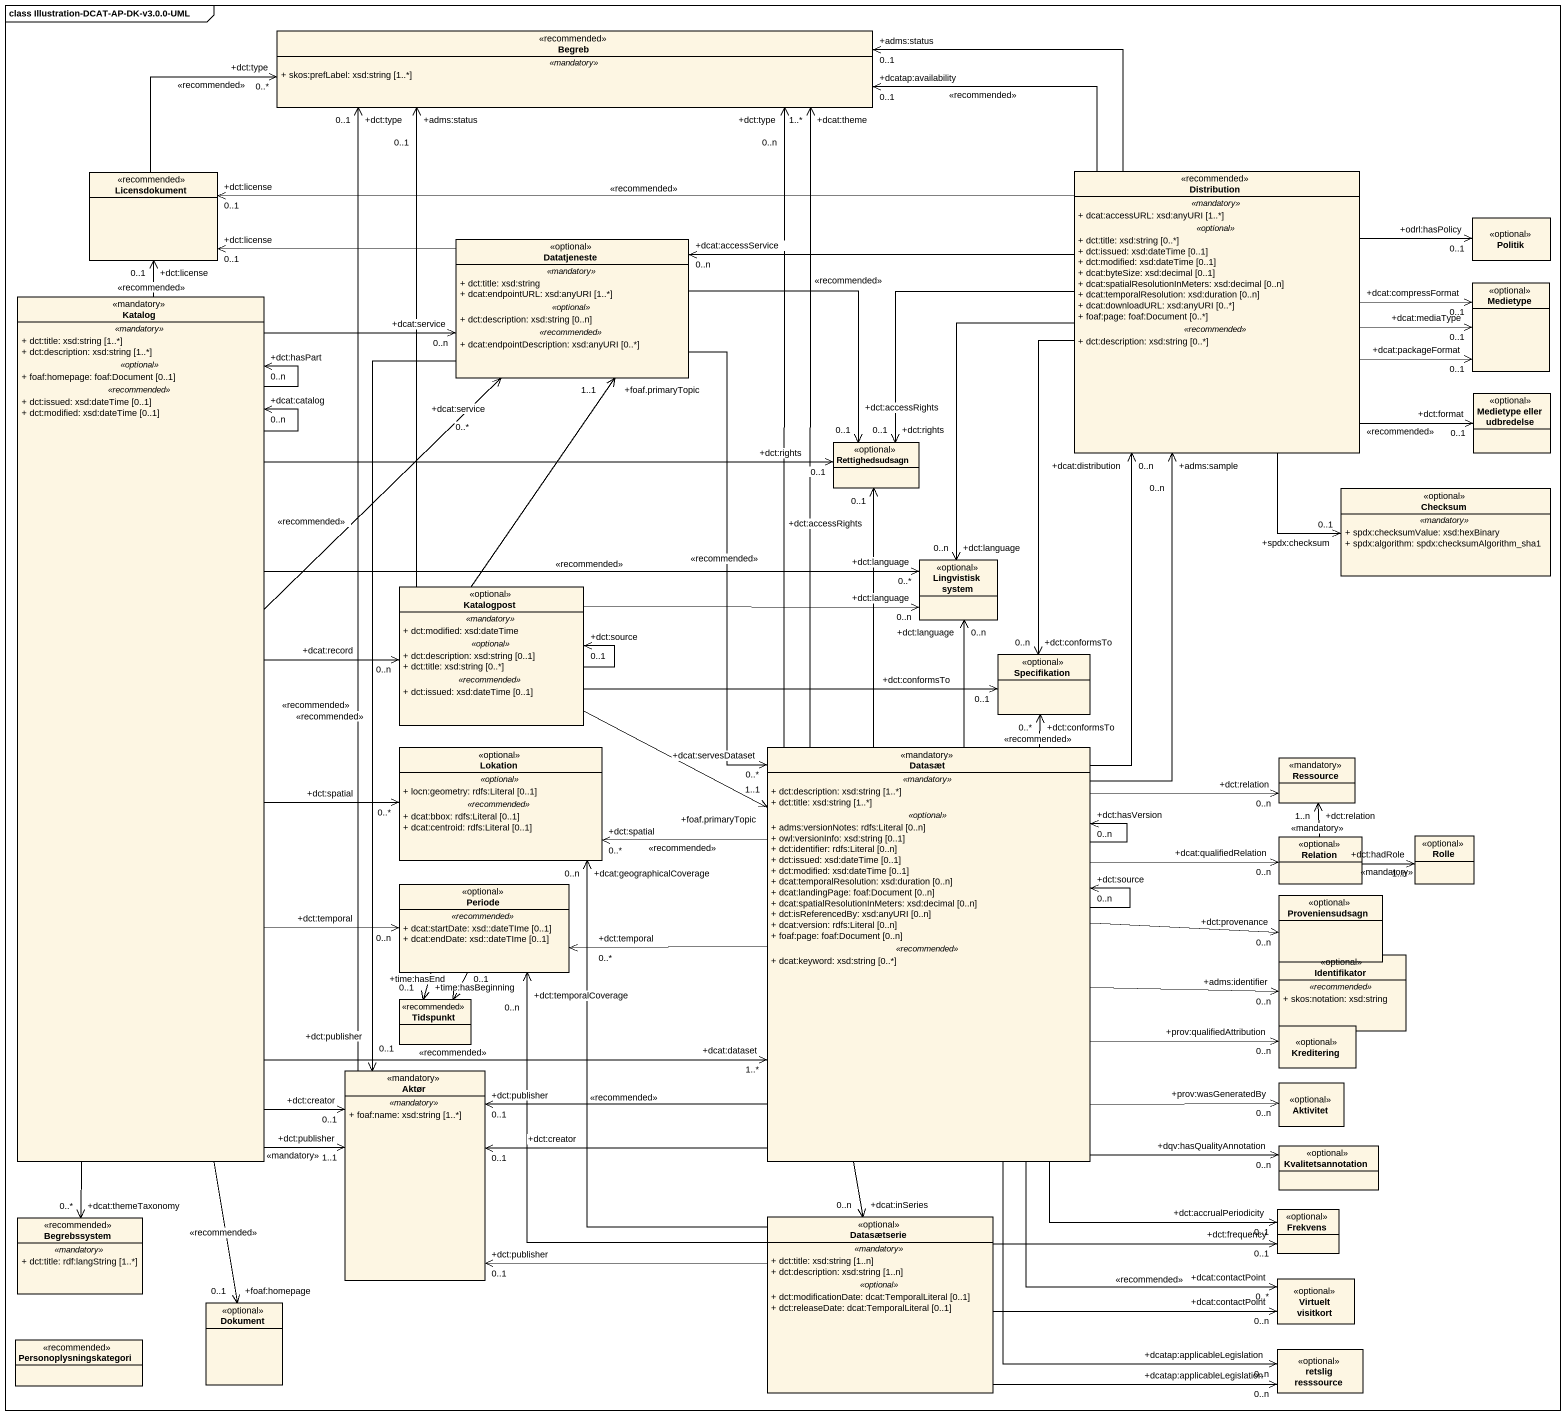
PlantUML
@startuml
mainframe class Illustration-DCAT-AP-DK-v3.0.0-UML
hide circle
hide empty members
skinparam classAttributeIconSize 0
class Begreb <<recommended>> {
  .. <<mandatory>> ..
  + skos:prefLabel: xsd:string [1..*]
}
class Licensdokument <<recommended>>
class Distribution <<recommended>> {
  .. <<mandatory>> ..
  + dcat:accessURL: xsd:anyURI [1..*]
  .. <<optional>> ..
  + dct:title: xsd:string [0..*]
  + dct:issued: xsd:dateTime [0..1]
  + dct:modified: xsd:dateTime [0..1]
  + dcat:byteSize: xsd:decimal [0..1]
  + dcat:spatialResolutionInMeters: xsd:decimal [0..n]
  + dcat:temporalResolution: xsd:duration [0..n]
  + dcat:downloadURL: xsd:anyURI [0..*]
  + foaf:page: foaf:Document [0..*]
  .. <<recommended>> ..
  + dct:description: xsd:string [0..*]
}
class Datatjeneste <<optional>> {
  .. <<mandatory>> ..
  + dct:title: xsd:string
  + dcat:endpointURL: xsd:anyURI [1..*]
  .. <<optional>> ..
  + dct:description: xsd:string [0..n]
  .. <<recommended>> ..
  + dcat:endpointDescription: xsd:anyURI [0..*]
}
class Politik <<optional>>
class Katalog <<mandatory>> {
  .. <<mandatory>> ..
  + dct:title: xsd:string [1..*]
  + dct:description: xsd:string [1..*]
  .. <<optional>> ..
  + foaf:homepage: foaf:Document [0..1]
  .. <<recommended>> ..
  + dct:issued: xsd:dateTime [0..1]
  + dct:modified: xsd:dateTime [0..1]
}
class Medietype <<optional>>
class "Medietype eller udbredelse" as Medietype_eller_udbredelse <<optional>>
class Rettighedsudsagn <<optional>>
class Checksum <<optional>> {
  .. <<mandatory>> ..
  + spdx:checksumValue: xsd:hexBinary
  + spdx:algorithm: spdx:checksumAlgorithm_sha1
}
class Katalogpost <<optional>> {
  .. <<mandatory>> ..
  + dct:modified: xsd:dateTime
  .. <<optional>> ..
  + dct:description: xsd:string [0..1]
  + dct:title: xsd:string [0..*]
  .. <<recommended>> ..
  + dct:issued: xsd:dateTime [0..1]
}
class "Lingvistisk system" as Lingvistisk_system <<optional>>
class Specifikation <<optional>>
class Lokation <<optional>> {
  .. <<optional>> ..
  + locn:geometry: rdfs:Literal [0..1]
  .. <<recommended>> ..
  + dcat:bbox: rdfs:Literal [0..1]
  + dcat:centroid: rdfs:Literal [0..1]
}
class Datasæt <<mandatory>> {
  .. <<mandatory>> ..
  + dct:description: xsd:string [1..*]
  + dct:title: xsd:string [1..*]
  .. <<optional>> ..
  + adms:versionNotes: rdfs:Literal [0..n]
  + owl:versionInfo: xsd:string [0..1]
  + dct:identifier: rdfs:Literal [0..n]
  + dct:issued: xsd:dateTime [0..1]
  + dct:modified: xsd:dateTime [0..1]
  + dcat:temporalResolution: xsd:duration [0..n]
  + dcat:landingPage: foaf:Document [0..n]
  + dcat:spatialResolutionInMeters: xsd:decimal [0..n]
  + dct:isReferencedBy: xsd:anyURI [0..n]
  + dcat:version: rdfs:Literal [0..n]
  + foaf:page: foaf:Document [0..n]
  .. <<recommended>> ..
  + dcat:keyword: xsd:string [0..*]
}
class Ressource <<mandatory>>
class Relation <<optional>>
class Rolle <<optional>>
class Periode <<optional>> {
  .. <<recommended>> ..
  + dcat:startDate: xsd::dateTIme [0..1]
  + dcat:endDate: xsd::dateTIme [0..1]
}
class Proveniensudsagn <<optional>>
class Identifikator <<optional>> {
  .. <<recommended>> ..
  + skos:notation: xsd:string
}
class Tidspunkt <<recommended>>
class Kreditering <<optional>>
class Aktør <<mandatory>> {
  .. <<mandatory>> ..
  + foaf:name: xsd:string [1..*]
}
class Aktivitet <<optional>>
class Kvalitetsannotation <<optional>>
class Frekvens <<optional>>
class Begrebssystem <<recommended>> {
  .. <<mandatory>> ..
  + dct:title: rdf:langString [1..*]
}
class Datasætserie <<optional>> {
  .. <<mandatory>> ..
  + dct:title: xsd:string [1..n]
  + dct:description: xsd:string [1..n]
  .. <<optional>> ..
  + dct:modificationDate: dcat:TemporalLiteral [0..1]
  + dct:releaseDate: dcat:TemporalLiteral [0..1]
}
class "Virtuelt visitkort" as Virtuelt_visitkort <<optional>>
class Dokument <<optional>>
class Personoplysningskategori <<recommended>>
class "retslig resssource" as retslig_resssource <<optional>>
Licensdokument -right-> "+dct:type\n0..*" Begreb : <<recommended>>
Distribution -left-> "+adms:status\n0..1" Begreb
Distribution -left-> "+dcatap:availability\n0..1" Begreb : <<recommended>>
Distribution -left-> "+dct:license\n0..1" Licensdokument : <<recommended>>
Distribution -left-> "+dcat:accessService\n0..n" Datatjeneste
Distribution -right-> "+odrl:hasPolicy\n0..1" Politik
Distribution -right-> "+dcat:mediaType\n0..1" Medietype
Distribution -right-> "+dcat:compressFormat\n0..1" Medietype
Distribution -right-> "+dcat:packageFormat\n0..1" Medietype
Distribution -right-> "+dct:format\n0..1" Medietype_eller_udbredelse : <<recommended>>
Distribution -left-> "+dct:rights\n0..1" Rettighedsudsagn
Distribution --> "+spdx:checksum\n0..1" Checksum
Distribution --> "+dct:language\n0..n" Lingvistisk_system
Distribution --> "+dct:conformsTo\n0..n" Specifikation
Datatjeneste -left-> "+dct:license\n0..1" Licensdokument
Datatjeneste -right-> "+dct:accessRights\n0..1" Rettighedsudsagn
Datatjeneste --> "+dcat:servesDataset\n0..*" Datasæt : <<recommended>>
Datatjeneste --> "+dct:publisher\n0..1" Aktør : <<recommended>>
Katalog -up-> "+dct:license\n0..1" Licensdokument : <<recommended>>
Katalog -up-> "+dcat:service\n0..*" Datatjeneste : <<recommended>>
Katalog -up-> "+dcat:service\n0..n" Datatjeneste
Katalog --> "+dcat:catalog\n0..n" Katalog
Katalog --> "+dct:hasPart\n0..n" Katalog
Katalog -right-> "+dct:rights\n0..1" Rettighedsudsagn
Katalog -right-> "+dcat:record\n0..n" Katalogpost
Katalog -right-> "+dct:language\n0..*" Lingvistisk_system : <<recommended>>
Katalog -right-> "+dct:spatial\n0..*" Lokation
Katalog -right-> "+dcat:dataset\n1..*" Datasæt : <<recommended>>
Katalog -right-> "+dct:temporal\n0..n" Periode
Katalog --> "+dct:creator\n0..1" Aktør
Katalog --> "+dct:publisher\n1..1" Aktør : <<mandatory>>
Katalog --> "+dcat:themeTaxonomy\n0..*" Begrebssystem
Katalog --> "+foaf:homepage\n0..1" Dokument : <<recommended>>
Katalogpost -up-> "+adms:status\n0..1" Begreb
Katalogpost -up-> "+foaf.primaryTopic\n1..1" Datatjeneste
Katalogpost --> "+dct:source\n0..1" Katalogpost
Katalogpost -right-> "+dct:language\n0..n" Lingvistisk_system
Katalogpost -right-> "+dct:conformsTo\n0..1" Specifikation
Katalogpost --> "+foaf.primaryTopic\n1..1" Datasæt
Datasæt -up-> "+dcat:theme\n1..*" Begreb : <<recommended>>
Datasæt -up-> "+dct:type\n0..n" Begreb
Datasæt -up-> "+dcat:distribution\n0..n" Distribution
Datasæt -up-> "+adms:sample\n0..n" Distribution
Datasæt -up-> "+dct:accessRights\n0..1" Rettighedsudsagn
Datasæt -up-> "+dct:language\n0..n" Lingvistisk_system
Datasæt -up-> "+dct:conformsTo\n0..*" Specifikation : <<recommended>>
Datasæt -left-> "+dct:spatial\n0..*" Lokation : <<recommended>>
Datasæt --> "+dct:source\n0..n" Datasæt
Datasæt --> "+dct:hasVersion\n0..n" Datasæt
Datasæt -right-> "+dct:relation\n0..n" Ressource
Datasæt -right-> "+dcat:qualifiedRelation\n0..n" Relation
Datasæt -left-> "+dct:temporal\n0..*" Periode
Datasæt -right-> "+dct:provenance\n0..n" Proveniensudsagn
Datasæt -right-> "+adms:identifier\n0..n" Identifikator
Datasæt -right-> "+prov:qualifiedAttribution\n0..n" Kreditering
Datasæt -left-> "+dct:creator\n0..1" Aktør
Datasæt -left-> "+dct:publisher\n0..1" Aktør : <<recommended>>
Datasæt -right-> "+prov:wasGeneratedBy\n0..n" Aktivitet
Datasæt -right-> "+dqv:hasQualityAnnotation\n0..n" Kvalitetsannotation
Datasæt --> "+dct:accrualPeriodicity\n0..1" Frekvens
Datasæt --> "+dcat:inSeries\n0..n" Datasætserie
Datasæt --> "+dcat:contactPoint\n0..*" Virtuelt_visitkort : <<recommended>>
Datasæt --> "+dcatap:applicableLegislation\n0..n" retslig_resssource
Relation -up-> "+dct:relation\n1..n" Ressource : <<mandatory>>
Relation -right-> "+dct:hadRole\n1..n" Rolle : <<mandatory>>
Periode --> "+time:hasBeginning\n0..1" Tidspunkt
Periode --> "+time:hasEnd\n0..1" Tidspunkt
Aktør -up-> "+dct:type\n0..1" Begreb : <<recommended>>
Datasætserie -up-> "+dcat:geographicalCoverage\n0..n" Lokation
Datasætserie -up-> "+dct:temporalCoverage\n0..n" Periode
Datasætserie -left-> "+dct:publisher\n0..1" Aktør
Datasætserie -right-> "+dct:frequency\n0..1" Frekvens
Datasætserie -right-> "+dcat:contactPoint\n0..n" Virtuelt_visitkort
Datasætserie -right-> "+dcatap:applicableLegislation\n0..n" retslig_resssource
@enduml
